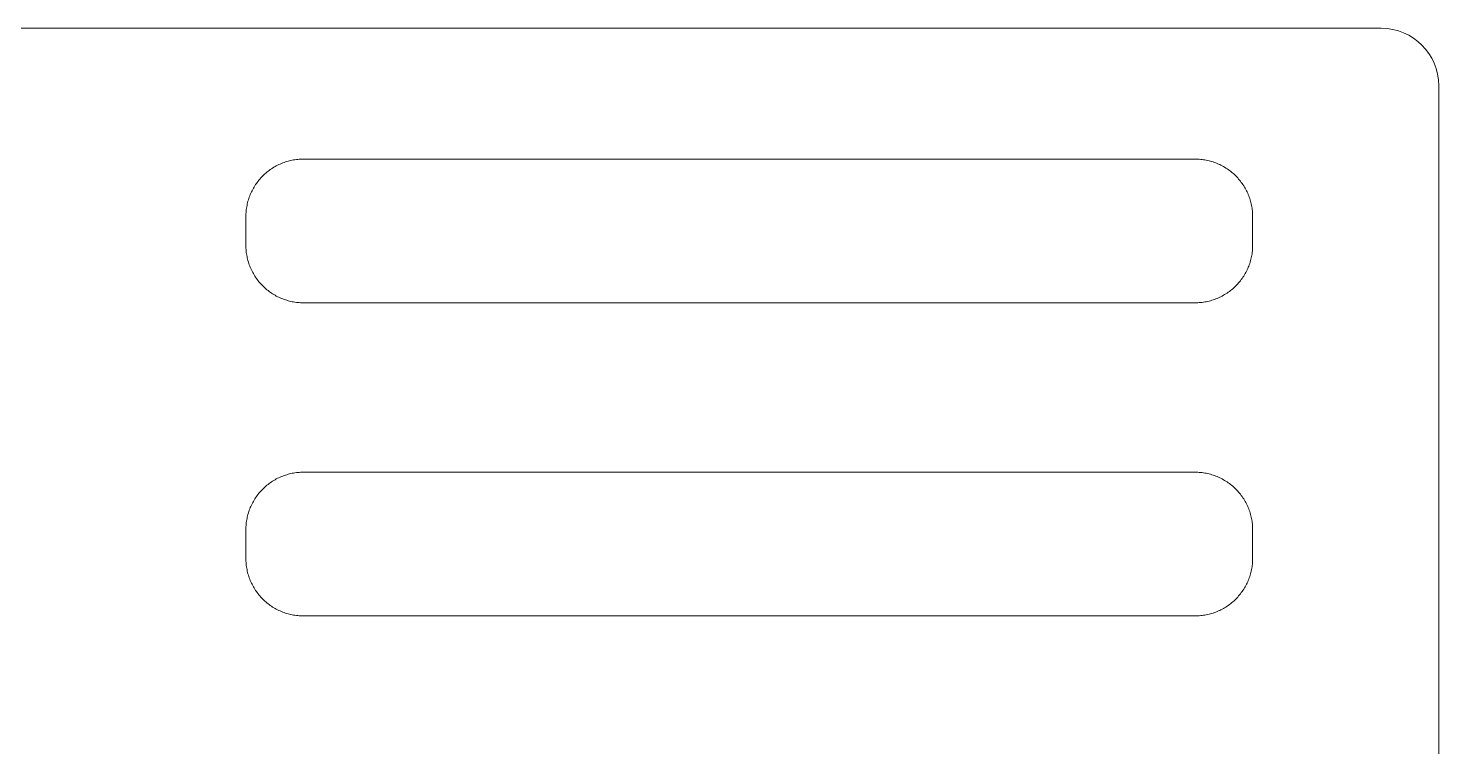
# Model space of a CAD drawing. Header units: centimetres. Extents: x 146 to 567, y 406 to 806.
# Drawn here: x 372.77 to 421.81, y 678.05 to 703.05 of the extents above; entities that cross this region are included whole.
import ezdxf

# ---------------------------------------------------------------- set-up
doc = ezdxf.new("R2010")
doc.units = ezdxf.units.CM
doc.header["$LTSCALE"] = 6.35
doc.layers.get('0').update_dxf_attribs({"lineweight": 18})

# ---------------------------------------------------------------- blocks, each defined once
blk = doc.blocks.new('Group-8')
for p, q in [((419.786, 701.197), (318.694, 701.197)), ((421.786, 699.197), (421.786, 653.197))]:
    blk.add_line(p, q)
blk.add_arc((419.786, 699.197), 2, 0, 90)
for points in [[(381.327, 696.384), (381.327, 696.384, 300), (381.285, 696.359, 300), (381.285, 696.359)], [(381.37, 696.408), (381.37, 696.408, 300), (381.327, 696.384, 300), (381.327, 696.384)], [(381.414, 696.43), (381.414, 696.43, 300), (381.37, 696.408, 300), (381.37, 696.408)], [(381.458, 696.452), (381.458, 696.452, 300), (381.414, 696.43, 300), (381.414, 696.43)], [(381.503, 696.472), (381.503, 696.472, 300), (381.458, 696.452, 300), (381.458, 696.452)], [(381.548, 696.492), (381.548, 696.492, 300), (381.503, 696.472, 300), (381.503, 696.472)], [(381.593, 696.51), (381.593, 696.51, 300), (381.548, 696.492, 300), (381.548, 696.492)], [(381.64, 696.527), (381.64, 696.527, 300), (381.593, 696.51, 300), (381.593, 696.51)], [(381.686, 696.543), (381.686, 696.543, 300), (381.64, 696.527, 300), (381.64, 696.527)], [(381.733, 696.558), (381.733, 696.558, 300), (381.686, 696.543, 300), (381.686, 696.543)], [(381.78, 696.571), (381.78, 696.571, 300), (381.733, 696.558, 300), (381.733, 696.558)], [(381.827, 696.584), (381.827, 696.584, 300), (381.78, 696.571, 300), (381.78, 696.571)], [(381.875, 696.595), (381.875, 696.595, 300), (381.827, 696.584, 300), (381.827, 696.584)], [(381.923, 696.605), (381.923, 696.605, 300), (381.875, 696.595, 300), (381.875, 696.595)], [(381.971, 696.614), (381.971, 696.614, 300), (381.923, 696.605, 300), (381.923, 696.605)], [(382.02, 696.622), (382.02, 696.622, 300), (381.971, 696.614, 300), (381.971, 696.614)], [(382.068, 696.629), (382.068, 696.629, 300), (382.02, 696.622, 300), (382.02, 696.622)], [(382.117, 696.634), (382.117, 696.634, 300), (382.068, 696.629, 300), (382.068, 696.629)], [(382.166, 696.638), (382.166, 696.638, 300), (382.117, 696.634, 300), (382.117, 696.634)], [(382.215, 696.641), (382.215, 696.641, 300), (382.166, 696.638, 300), (382.166, 696.638)], [(382.264, 696.643), (382.264, 696.643, 300), (382.215, 696.641, 300), (382.215, 696.641)], [(382.313, 696.644), (382.313, 696.644, 300), (382.264, 696.643, 300), (382.264, 696.643)], [(382.313, 696.644), (413.313, 696.644), (413.313, 696.644, 300), (382.313, 696.644, 300)], [(413.362, 696.643), (413.362, 696.643, 300), (413.313, 696.644, 300), (413.313, 696.644)], [(413.411, 696.641), (413.411, 696.641, 300), (413.362, 696.643, 300), (413.362, 696.643)], [(413.46, 696.638), (413.46, 696.638, 300), (413.411, 696.641, 300), (413.411, 696.641)], [(413.509, 696.634), (413.509, 696.634, 300), (413.46, 696.638, 300), (413.46, 696.638)], [(413.558, 696.629), (413.558, 696.629, 300), (413.509, 696.634, 300), (413.509, 696.634)], [(413.607, 696.622), (413.607, 696.622, 300), (413.558, 696.629, 300), (413.558, 696.629)], [(413.655, 696.614), (413.655, 696.614, 300), (413.607, 696.622, 300), (413.607, 696.622)], [(413.703, 696.605), (413.703, 696.605, 300), (413.655, 696.614, 300), (413.655, 696.614)], [(413.751, 696.595), (413.751, 696.595, 300), (413.703, 696.605, 300), (413.703, 696.605)], [(413.799, 696.584), (413.799, 696.584, 300), (413.751, 696.595, 300), (413.751, 696.595)], [(413.847, 696.571), (413.847, 696.571, 300), (413.799, 696.584, 300), (413.799, 696.584)], [(413.894, 696.558), (413.894, 696.558, 300), (413.847, 696.571, 300), (413.847, 696.571)], [(413.941, 696.543), (413.941, 696.543, 300), (413.894, 696.558, 300), (413.894, 696.558)], [(413.987, 696.527), (413.987, 696.527, 300), (413.941, 696.543, 300), (413.941, 696.543)], [(414.033, 696.51), (414.033, 696.51, 300), (413.987, 696.527, 300), (413.987, 696.527)], [(414.079, 696.492), (414.079, 696.492, 300), (414.033, 696.51, 300), (414.033, 696.51)], [(414.124, 696.472), (414.124, 696.472, 300), (414.079, 696.492, 300), (414.079, 696.492)], [(414.168, 696.452), (414.168, 696.452, 300), (414.124, 696.472, 300), (414.124, 696.472)], [(414.213, 696.43), (414.213, 696.43, 300), (414.168, 696.452, 300), (414.168, 696.452)], [(414.256, 696.408), (414.256, 696.408, 300), (414.213, 696.43, 300), (414.213, 696.43)], [(414.299, 696.384), (414.299, 696.384, 300), (414.256, 696.408, 300), (414.256, 696.408)], [(414.341, 696.359), (414.341, 696.359, 300), (414.299, 696.384, 300), (414.299, 696.384)], [(380.767, 695.913), (380.767, 695.913, 300), (380.737, 695.874, 300), (380.737, 695.874)], [(380.799, 695.95), (380.799, 695.95, 300), (380.767, 695.913, 300), (380.767, 695.913)], [(380.831, 695.987), (380.831, 695.987, 300), (380.799, 695.95, 300), (380.799, 695.95)], [(380.865, 696.023), (380.865, 696.023, 300), (380.831, 695.987, 300), (380.831, 695.987)], [(380.899, 696.058), (380.899, 696.058, 300), (380.865, 696.023, 300), (380.865, 696.023)], [(380.934, 696.092), (380.934, 696.092, 300), (380.899, 696.058, 300), (380.899, 696.058)], [(380.97, 696.126), (380.97, 696.126, 300), (380.934, 696.092, 300), (380.934, 696.092)], [(381.007, 696.158), (381.007, 696.158, 300), (380.97, 696.126, 300), (380.97, 696.126)], [(381.044, 696.19), (381.044, 696.19, 300), (381.007, 696.158, 300), (381.007, 696.158)], [(381.083, 696.22), (381.083, 696.22, 300), (381.044, 696.19, 300), (381.044, 696.19)], [(381.122, 696.25), (381.122, 696.25, 300), (381.083, 696.22, 300), (381.083, 696.22)], [(381.162, 696.279), (381.162, 696.279, 300), (381.122, 696.25, 300), (381.122, 696.25)], [(381.202, 696.307), (381.202, 696.307, 300), (381.162, 696.279, 300), (381.162, 696.279)], [(381.243, 696.333), (381.243, 696.333, 300), (381.202, 696.307, 300), (381.202, 696.307)], [(381.285, 696.359), (381.285, 696.359, 300), (381.243, 696.333, 300), (381.243, 696.333)], [(414.383, 696.333), (414.383, 696.333, 300), (414.341, 696.359, 300), (414.341, 696.359)], [(414.424, 696.307), (414.424, 696.307, 300), (414.383, 696.333, 300), (414.383, 696.333)], [(414.465, 696.279), (414.465, 696.279, 300), (414.424, 696.307, 300), (414.424, 696.307)], [(414.505, 696.25), (414.505, 696.25, 300), (414.465, 696.279, 300), (414.465, 696.279)], [(414.544, 696.22), (414.544, 696.22, 300), (414.505, 696.25, 300), (414.505, 696.25)], [(414.582, 696.19), (414.582, 696.19, 300), (414.544, 696.22, 300), (414.544, 696.22)], [(414.62, 696.158), (414.62, 696.158, 300), (414.582, 696.19, 300), (414.582, 696.19)], [(414.656, 696.126), (414.656, 696.126, 300), (414.62, 696.158, 300), (414.62, 696.158)], [(414.692, 696.092), (414.692, 696.092, 300), (414.656, 696.126, 300), (414.656, 696.126)], [(414.727, 696.058), (414.727, 696.058, 300), (414.692, 696.092, 300), (414.692, 696.092)], [(414.762, 696.023), (414.762, 696.023, 300), (414.727, 696.058, 300), (414.727, 696.058)], [(414.795, 695.987), (414.795, 695.987, 300), (414.762, 696.023, 300), (414.762, 696.023)], [(414.828, 695.95), (414.828, 695.95, 300), (414.795, 695.987, 300), (414.795, 695.987)], [(414.859, 695.913), (414.859, 695.913, 300), (414.828, 695.95, 300), (414.828, 695.95)], [(414.89, 695.874), (414.89, 695.874, 300), (414.859, 695.913, 300), (414.859, 695.913)], [(380.466, 695.409), (380.466, 695.409, 300), (380.447, 695.364, 300), (380.447, 695.364)], [(380.485, 695.454), (380.485, 695.454, 300), (380.466, 695.409, 300), (380.466, 695.409)], [(380.505, 695.499), (380.505, 695.499, 300), (380.485, 695.454, 300), (380.485, 695.454)], [(380.527, 695.543), (380.527, 695.543, 300), (380.505, 695.499, 300), (380.505, 695.499)], [(380.549, 695.587), (380.549, 695.587, 300), (380.527, 695.543, 300), (380.527, 695.543)], [(380.573, 695.63), (380.573, 695.63, 300), (380.549, 695.587, 300), (380.549, 695.587)], [(380.598, 695.672), (380.598, 695.672, 300), (380.573, 695.63, 300), (380.573, 695.63)], [(380.624, 695.714), (380.624, 695.714, 300), (380.598, 695.672, 300), (380.598, 695.672)], [(380.65, 695.755), (380.65, 695.755, 300), (380.624, 695.714, 300), (380.624, 695.714)], [(380.678, 695.795), (380.678, 695.795, 300), (380.65, 695.755, 300), (380.65, 695.755)], [(380.707, 695.835), (380.707, 695.835, 300), (380.678, 695.795, 300), (380.678, 695.795)], [(380.737, 695.874), (380.737, 695.874, 300), (380.707, 695.835, 300), (380.707, 695.835)], [(414.92, 695.835), (414.92, 695.835, 300), (414.89, 695.874, 300), (414.89, 695.874)], [(414.948, 695.795), (414.948, 695.795, 300), (414.92, 695.835, 300), (414.92, 695.835)], [(414.976, 695.755), (414.976, 695.755, 300), (414.948, 695.795, 300), (414.948, 695.795)], [(415.003, 695.714), (415.003, 695.714, 300), (414.976, 695.755, 300), (414.976, 695.755)], [(415.029, 695.672), (415.029, 695.672, 300), (415.003, 695.714, 300), (415.003, 695.714)], [(415.053, 695.63), (415.053, 695.63, 300), (415.029, 695.672, 300), (415.029, 695.672)], [(415.077, 695.587), (415.077, 695.587, 300), (415.053, 695.63, 300), (415.053, 695.63)], [(415.1, 695.543), (415.1, 695.543, 300), (415.077, 695.587, 300), (415.077, 695.587)], [(415.121, 695.499), (415.121, 695.499, 300), (415.1, 695.543, 300), (415.1, 695.543)], [(415.142, 695.454), (415.142, 695.454, 300), (415.121, 695.499, 300), (415.121, 695.499)], [(415.161, 695.409), (415.161, 695.409, 300), (415.142, 695.454, 300), (415.142, 695.454)], [(415.179, 695.364), (415.179, 695.364, 300), (415.161, 695.409, 300), (415.161, 695.409)], [(380.335, 694.937), (380.335, 694.937, 300), (380.328, 694.889, 300), (380.328, 694.889)], [(380.343, 694.986), (380.343, 694.986, 300), (380.335, 694.937, 300), (380.335, 694.937)], [(380.352, 695.034), (380.352, 695.034, 300), (380.343, 694.986, 300), (380.343, 694.986)], [(380.362, 695.082), (380.362, 695.082, 300), (380.352, 695.034, 300), (380.352, 695.034)], [(380.373, 695.13), (380.373, 695.13, 300), (380.362, 695.082, 300), (380.362, 695.082)], [(380.386, 695.177), (380.386, 695.177, 300), (380.373, 695.13, 300), (380.373, 695.13)], [(380.399, 695.224), (380.399, 695.224, 300), (380.386, 695.177, 300), (380.386, 695.177)], [(380.414, 695.271), (380.414, 695.271, 300), (380.399, 695.224, 300), (380.399, 695.224)], [(380.43, 695.318), (380.43, 695.318, 300), (380.414, 695.271, 300), (380.414, 695.271)], [(380.447, 695.364), (380.447, 695.364, 300), (380.43, 695.318, 300), (380.43, 695.318)], [(415.196, 695.318), (415.196, 695.318, 300), (415.179, 695.364, 300), (415.179, 695.364)], [(415.212, 695.271), (415.212, 695.271, 300), (415.196, 695.318, 300), (415.196, 695.318)], [(415.227, 695.224), (415.227, 695.224, 300), (415.212, 695.271, 300), (415.212, 695.271)], [(415.241, 695.177), (415.241, 695.177, 300), (415.227, 695.224, 300), (415.227, 695.224)], [(415.253, 695.13), (415.253, 695.13, 300), (415.241, 695.177, 300), (415.241, 695.177)], [(415.265, 695.082), (415.265, 695.082, 300), (415.253, 695.13, 300), (415.253, 695.13)], [(415.275, 695.034), (415.275, 695.034, 300), (415.265, 695.082, 300), (415.265, 695.082)], [(415.284, 694.986), (415.284, 694.986, 300), (415.275, 695.034, 300), (415.275, 695.034)], [(415.292, 694.937), (415.292, 694.937, 300), (415.284, 694.986, 300), (415.284, 694.986)], [(415.298, 694.889), (415.298, 694.889, 300), (415.292, 694.937, 300), (415.292, 694.937)], [(380.314, 694.693), (380.314, 694.693, 300), (380.313, 694.644, 300), (380.313, 694.644)], [(380.313, 693.644), (380.313, 694.644), (380.313, 694.644, 300), (380.313, 693.644, 300)], [(380.316, 694.742), (380.316, 694.742, 300), (380.314, 694.693, 300), (380.314, 694.693)], [(380.319, 694.791), (380.319, 694.791, 300), (380.316, 694.742, 300), (380.316, 694.742)], [(380.323, 694.84), (380.323, 694.84, 300), (380.319, 694.791, 300), (380.319, 694.791)], [(380.328, 694.889), (380.328, 694.889, 300), (380.323, 694.84, 300), (380.323, 694.84)], [(415.304, 694.84), (415.304, 694.84, 300), (415.298, 694.889, 300), (415.298, 694.889)], [(415.308, 694.791), (415.308, 694.791, 300), (415.304, 694.84, 300), (415.304, 694.84)], [(415.311, 694.742), (415.311, 694.742, 300), (415.308, 694.791, 300), (415.308, 694.791)], [(415.313, 694.693), (415.313, 694.693, 300), (415.311, 694.742, 300), (415.311, 694.742)], [(415.313, 694.644), (415.313, 694.644, 300), (415.313, 694.693, 300), (415.313, 694.693)], [(415.313, 694.644), (415.313, 693.644), (415.313, 693.644, 300), (415.313, 694.644, 300)], [(380.313, 693.644), (380.313, 693.644, 300), (380.314, 693.595, 300), (380.314, 693.595)], [(380.314, 693.595), (380.314, 693.595, 300), (380.316, 693.546, 300), (380.316, 693.546)], [(380.316, 693.546), (380.316, 693.546, 300), (380.319, 693.497, 300), (380.319, 693.497)], [(380.319, 693.497), (380.319, 693.497, 300), (380.323, 693.448, 300), (380.323, 693.448)], [(380.323, 693.448), (380.323, 693.448, 300), (380.328, 693.399, 300), (380.328, 693.399)], [(415.298, 693.399), (415.298, 693.399, 300), (415.304, 693.448, 300), (415.304, 693.448)], [(415.304, 693.448), (415.304, 693.448, 300), (415.308, 693.497, 300), (415.308, 693.497)], [(415.308, 693.497), (415.308, 693.497, 300), (415.311, 693.546, 300), (415.311, 693.546)], [(415.311, 693.546), (415.311, 693.546, 300), (415.313, 693.595, 300), (415.313, 693.595)], [(415.313, 693.595), (415.313, 693.595, 300), (415.313, 693.644, 300), (415.313, 693.644)], [(380.328, 693.399), (380.328, 693.399, 300), (380.335, 693.35, 300), (380.335, 693.35)], [(380.335, 693.35), (380.335, 693.35, 300), (380.343, 693.302, 300), (380.343, 693.302)], [(380.343, 693.302), (380.343, 693.302, 300), (380.352, 693.254, 300), (380.352, 693.254)], [(380.352, 693.254), (380.352, 693.254, 300), (380.362, 693.206, 300), (380.362, 693.206)], [(380.362, 693.206), (380.362, 693.206, 300), (380.373, 693.158, 300), (380.373, 693.158)], [(380.373, 693.158), (380.373, 693.158, 300), (380.386, 693.11, 300), (380.386, 693.11)], [(380.386, 693.11), (380.386, 693.11, 300), (380.399, 693.063, 300), (380.399, 693.063)], [(380.399, 693.063), (380.399, 693.063, 300), (380.414, 693.016, 300), (380.414, 693.016)], [(380.414, 693.016), (380.414, 693.016, 300), (380.43, 692.97, 300), (380.43, 692.97)], [(380.43, 692.97), (380.43, 692.97, 300), (380.447, 692.924, 300), (380.447, 692.924)], [(415.179, 692.924), (415.179, 692.924, 300), (415.196, 692.97, 300), (415.196, 692.97)], [(415.196, 692.97), (415.196, 692.97, 300), (415.212, 693.016, 300), (415.212, 693.016)], [(415.212, 693.016), (415.212, 693.016, 300), (415.227, 693.063, 300), (415.227, 693.063)], [(415.227, 693.063), (415.227, 693.063, 300), (415.241, 693.11, 300), (415.241, 693.11)], [(415.241, 693.11), (415.241, 693.11, 300), (415.253, 693.158, 300), (415.253, 693.158)], [(415.253, 693.158), (415.253, 693.158, 300), (415.265, 693.206, 300), (415.265, 693.206)], [(415.265, 693.206), (415.265, 693.206, 300), (415.275, 693.254, 300), (415.275, 693.254)], [(415.275, 693.254), (415.275, 693.254, 300), (415.284, 693.302, 300), (415.284, 693.302)], [(415.284, 693.302), (415.284, 693.302, 300), (415.292, 693.35, 300), (415.292, 693.35)], [(415.292, 693.35), (415.292, 693.35, 300), (415.298, 693.399, 300), (415.298, 693.399)], [(380.447, 692.924), (380.447, 692.924, 300), (380.466, 692.878, 300), (380.466, 692.878)], [(380.466, 692.878), (380.466, 692.878, 300), (380.485, 692.833, 300), (380.485, 692.833)], [(380.485, 692.833), (380.485, 692.833, 300), (380.505, 692.789, 300), (380.505, 692.789)], [(380.505, 692.789), (380.505, 692.789, 300), (380.527, 692.745, 300), (380.527, 692.745)], [(380.527, 692.745), (380.527, 692.745, 300), (380.549, 692.701, 300), (380.549, 692.701)], [(380.549, 692.701), (380.549, 692.701, 300), (380.573, 692.658, 300), (380.573, 692.658)], [(380.573, 692.658), (380.573, 692.658, 300), (380.598, 692.616, 300), (380.598, 692.616)], [(380.598, 692.616), (380.598, 692.616, 300), (380.624, 692.574, 300), (380.624, 692.574)], [(380.624, 692.574), (380.624, 692.574, 300), (380.65, 692.533, 300), (380.65, 692.533)], [(380.65, 692.533), (380.65, 692.533, 300), (380.678, 692.492, 300), (380.678, 692.492)], [(380.678, 692.492), (380.678, 692.492, 300), (380.707, 692.452, 300), (380.707, 692.452)], [(414.92, 692.452), (414.92, 692.452, 300), (414.948, 692.492, 300), (414.948, 692.492)], [(414.948, 692.492), (414.948, 692.492, 300), (414.976, 692.533, 300), (414.976, 692.533)], [(414.976, 692.533), (414.976, 692.533, 300), (415.003, 692.574, 300), (415.003, 692.574)], [(415.003, 692.574), (415.003, 692.574, 300), (415.029, 692.616, 300), (415.029, 692.616)], [(415.029, 692.616), (415.029, 692.616, 300), (415.053, 692.658, 300), (415.053, 692.658)], [(415.053, 692.658), (415.053, 692.658, 300), (415.077, 692.701, 300), (415.077, 692.701)], [(415.077, 692.701), (415.077, 692.701, 300), (415.1, 692.745, 300), (415.1, 692.745)], [(415.1, 692.745), (415.1, 692.745, 300), (415.121, 692.789, 300), (415.121, 692.789)], [(415.121, 692.789), (415.121, 692.789, 300), (415.142, 692.833, 300), (415.142, 692.833)], [(415.142, 692.833), (415.142, 692.833, 300), (415.161, 692.878, 300), (415.161, 692.878)], [(415.161, 692.878), (415.161, 692.878, 300), (415.179, 692.924, 300), (415.179, 692.924)], [(380.707, 692.452), (380.707, 692.452, 300), (380.737, 692.413, 300), (380.737, 692.413)], [(380.737, 692.413), (380.737, 692.413, 300), (380.767, 692.375, 300), (380.767, 692.375)], [(380.767, 692.375), (380.767, 692.375, 300), (380.799, 692.337, 300), (380.799, 692.337)], [(380.799, 692.337), (380.799, 692.337, 300), (380.831, 692.301, 300), (380.831, 692.301)], [(380.831, 692.301), (380.831, 692.301, 300), (380.865, 692.265, 300), (380.865, 692.265)], [(380.865, 692.265), (380.865, 692.265, 300), (380.899, 692.23, 300), (380.899, 692.23)], [(380.899, 692.23), (380.899, 692.23, 300), (380.934, 692.195, 300), (380.934, 692.195)], [(380.934, 692.195), (380.934, 692.195, 300), (380.97, 692.162, 300), (380.97, 692.162)], [(380.97, 692.162), (380.97, 692.162, 300), (381.007, 692.129, 300), (381.007, 692.129)], [(381.007, 692.129), (381.007, 692.129, 300), (381.044, 692.098, 300), (381.044, 692.098)], [(381.044, 692.098), (381.044, 692.098, 300), (381.083, 692.067, 300), (381.083, 692.067)], [(381.083, 692.067), (381.083, 692.067, 300), (381.122, 692.037, 300), (381.122, 692.037)], [(381.122, 692.037), (381.122, 692.037, 300), (381.162, 692.009, 300), (381.162, 692.009)], [(381.162, 692.009), (381.162, 692.009, 300), (381.202, 691.981, 300), (381.202, 691.981)], [(381.202, 691.981), (381.202, 691.981, 300), (381.243, 691.954, 300), (381.243, 691.954)], [(414.383, 691.954), (414.383, 691.954, 300), (414.424, 691.981, 300), (414.424, 691.981)], [(414.424, 691.981), (414.424, 691.981, 300), (414.465, 692.009, 300), (414.465, 692.009)], [(414.465, 692.009), (414.465, 692.009, 300), (414.505, 692.037, 300), (414.505, 692.037)], [(414.505, 692.037), (414.505, 692.037, 300), (414.544, 692.067, 300), (414.544, 692.067)], [(414.544, 692.067), (414.544, 692.067, 300), (414.582, 692.098, 300), (414.582, 692.098)], [(414.582, 692.098), (414.582, 692.098, 300), (414.62, 692.129, 300), (414.62, 692.129)], [(414.62, 692.129), (414.62, 692.129, 300), (414.656, 692.162, 300), (414.656, 692.162)], [(414.656, 692.162), (414.656, 692.162, 300), (414.692, 692.195, 300), (414.692, 692.195)], [(414.692, 692.195), (414.692, 692.195, 300), (414.727, 692.23, 300), (414.727, 692.23)], [(414.727, 692.23), (414.727, 692.23, 300), (414.762, 692.265, 300), (414.762, 692.265)], [(414.762, 692.265), (414.762, 692.265, 300), (414.795, 692.301, 300), (414.795, 692.301)], [(414.795, 692.301), (414.795, 692.301, 300), (414.828, 692.337, 300), (414.828, 692.337)], [(414.828, 692.337), (414.828, 692.337, 300), (414.859, 692.375, 300), (414.859, 692.375)], [(414.859, 692.375), (414.859, 692.375, 300), (414.89, 692.413, 300), (414.89, 692.413)], [(414.89, 692.413), (414.89, 692.413, 300), (414.92, 692.452, 300), (414.92, 692.452)], [(381.243, 691.954), (381.243, 691.954, 300), (381.285, 691.928, 300), (381.285, 691.928)], [(381.285, 691.928), (381.285, 691.928, 300), (381.327, 691.904, 300), (381.327, 691.904)], [(381.327, 691.904), (381.327, 691.904, 300), (381.37, 691.88, 300), (381.37, 691.88)], [(381.37, 691.88), (381.37, 691.88, 300), (381.414, 691.857, 300), (381.414, 691.857)], [(381.414, 691.857), (381.414, 691.857, 300), (381.458, 691.836, 300), (381.458, 691.836)], [(381.458, 691.836), (381.458, 691.836, 300), (381.503, 691.815, 300), (381.503, 691.815)], [(381.503, 691.815), (381.503, 691.815, 300), (381.548, 691.796, 300), (381.548, 691.796)], [(381.548, 691.796), (381.548, 691.796, 300), (381.593, 691.778, 300), (381.593, 691.778)], [(381.593, 691.778), (381.593, 691.778, 300), (381.64, 691.761, 300), (381.64, 691.761)], [(381.64, 691.761), (381.64, 691.761, 300), (381.686, 691.745, 300), (381.686, 691.745)], [(381.686, 691.745), (381.686, 691.745, 300), (381.733, 691.73, 300), (381.733, 691.73)], [(381.733, 691.73), (381.733, 691.73, 300), (381.78, 691.716, 300), (381.78, 691.716)], [(381.78, 691.716), (381.78, 691.716, 300), (381.827, 691.704, 300), (381.827, 691.704)], [(381.827, 691.704), (381.827, 691.704, 300), (381.875, 691.692, 300), (381.875, 691.692)], [(381.875, 691.692), (381.875, 691.692, 300), (381.923, 691.682, 300), (381.923, 691.682)], [(381.923, 691.682), (381.923, 691.682, 300), (381.971, 691.673, 300), (381.971, 691.673)], [(381.971, 691.673), (381.971, 691.673, 300), (382.02, 691.665, 300), (382.02, 691.665)], [(382.02, 691.665), (382.02, 691.665, 300), (382.068, 691.659, 300), (382.068, 691.659)], [(382.068, 691.659), (382.068, 691.659, 300), (382.117, 691.653, 300), (382.117, 691.653)], [(382.117, 691.653), (382.117, 691.653, 300), (382.166, 691.649, 300), (382.166, 691.649)], [(382.166, 691.649), (382.166, 691.649, 300), (382.215, 691.646, 300), (382.215, 691.646)], [(382.215, 691.646), (382.215, 691.646, 300), (382.264, 691.644, 300), (382.264, 691.644)], [(382.264, 691.644), (382.264, 691.644, 300), (382.313, 691.644, 300), (382.313, 691.644)], [(413.313, 691.644), (382.313, 691.644), (382.313, 691.644, 300), (413.313, 691.644, 300)], [(413.313, 691.644), (413.313, 691.644, 300), (413.362, 691.644, 300), (413.362, 691.644)], [(413.362, 691.644), (413.362, 691.644, 300), (413.411, 691.646, 300), (413.411, 691.646)], [(413.411, 691.646), (413.411, 691.646, 300), (413.46, 691.649, 300), (413.46, 691.649)], [(413.46, 691.649), (413.46, 691.649, 300), (413.509, 691.653, 300), (413.509, 691.653)], [(413.509, 691.653), (413.509, 691.653, 300), (413.558, 691.659, 300), (413.558, 691.659)], [(413.558, 691.659), (413.558, 691.659, 300), (413.607, 691.665, 300), (413.607, 691.665)], [(413.607, 691.665), (413.607, 691.665, 300), (413.655, 691.673, 300), (413.655, 691.673)], [(413.655, 691.673), (413.655, 691.673, 300), (413.703, 691.682, 300), (413.703, 691.682)], [(413.703, 691.682), (413.703, 691.682, 300), (413.751, 691.692, 300), (413.751, 691.692)], [(413.751, 691.692), (413.751, 691.692, 300), (413.799, 691.704, 300), (413.799, 691.704)], [(413.799, 691.704), (413.799, 691.704, 300), (413.847, 691.716, 300), (413.847, 691.716)], [(413.847, 691.716), (413.847, 691.716, 300), (413.894, 691.73, 300), (413.894, 691.73)], [(413.894, 691.73), (413.894, 691.73, 300), (413.941, 691.745, 300), (413.941, 691.745)], [(413.941, 691.745), (413.941, 691.745, 300), (413.987, 691.761, 300), (413.987, 691.761)], [(413.987, 691.761), (413.987, 691.761, 300), (414.033, 691.778, 300), (414.033, 691.778)], [(414.033, 691.778), (414.033, 691.778, 300), (414.079, 691.796, 300), (414.079, 691.796)], [(414.079, 691.796), (414.079, 691.796, 300), (414.124, 691.815, 300), (414.124, 691.815)], [(414.124, 691.815), (414.124, 691.815, 300), (414.168, 691.836, 300), (414.168, 691.836)], [(414.168, 691.836), (414.168, 691.836, 300), (414.213, 691.857, 300), (414.213, 691.857)], [(414.213, 691.857), (414.213, 691.857, 300), (414.256, 691.88, 300), (414.256, 691.88)], [(414.256, 691.88), (414.256, 691.88, 300), (414.299, 691.904, 300), (414.299, 691.904)], [(414.299, 691.904), (414.299, 691.904, 300), (414.341, 691.928, 300), (414.341, 691.928)], [(414.341, 691.928), (414.341, 691.928, 300), (414.383, 691.954, 300), (414.383, 691.954)], [(381.548, 685.599), (381.548, 685.599, 300), (381.503, 685.58, 300), (381.503, 685.58)], [(381.593, 685.617), (381.593, 685.617, 300), (381.548, 685.599, 300), (381.548, 685.599)], [(381.64, 685.634), (381.64, 685.634, 300), (381.593, 685.617, 300), (381.593, 685.617)], [(381.686, 685.65), (381.686, 685.65, 300), (381.64, 685.634, 300), (381.64, 685.634)], [(381.733, 685.665), (381.733, 685.665, 300), (381.686, 685.65, 300), (381.686, 685.65)], [(381.78, 685.679), (381.78, 685.679, 300), (381.733, 685.665, 300), (381.733, 685.665)], [(381.827, 685.691), (381.827, 685.691, 300), (381.78, 685.679, 300), (381.78, 685.679)], [(381.875, 685.703), (381.875, 685.703, 300), (381.827, 685.691, 300), (381.827, 685.691)], [(381.923, 685.713), (381.923, 685.713, 300), (381.875, 685.703, 300), (381.875, 685.703)], [(381.971, 685.722), (381.971, 685.722, 300), (381.923, 685.713, 300), (381.923, 685.713)], [(382.02, 685.73), (382.02, 685.73, 300), (381.971, 685.722, 300), (381.971, 685.722)], [(382.068, 685.736), (382.068, 685.736, 300), (382.02, 685.73, 300), (382.02, 685.73)], [(382.117, 685.742), (382.117, 685.742, 300), (382.068, 685.736, 300), (382.068, 685.736)], [(382.166, 685.746), (382.166, 685.746, 300), (382.117, 685.742, 300), (382.117, 685.742)], [(382.215, 685.749), (382.215, 685.749, 300), (382.166, 685.746, 300), (382.166, 685.746)], [(382.264, 685.751), (382.264, 685.751, 300), (382.215, 685.749, 300), (382.215, 685.749)], [(382.313, 685.751), (382.313, 685.751, 300), (382.264, 685.751, 300), (382.264, 685.751)], [(413.313, 685.751), (382.313, 685.751), (382.313, 685.751, 300), (413.313, 685.751, 300)], [(413.362, 685.751), (413.362, 685.751, 300), (413.313, 685.751, 300), (413.313, 685.751)], [(413.411, 685.749), (413.411, 685.749, 300), (413.362, 685.751, 300), (413.362, 685.751)], [(413.46, 685.746), (413.46, 685.746, 300), (413.411, 685.749, 300), (413.411, 685.749)], [(413.509, 685.742), (413.509, 685.742, 300), (413.46, 685.746, 300), (413.46, 685.746)], [(413.558, 685.736), (413.558, 685.736, 300), (413.509, 685.742, 300), (413.509, 685.742)], [(413.607, 685.73), (413.607, 685.73, 300), (413.558, 685.736, 300), (413.558, 685.736)], [(413.655, 685.722), (413.655, 685.722, 300), (413.607, 685.73, 300), (413.607, 685.73)], [(413.703, 685.713), (413.703, 685.713, 300), (413.655, 685.722, 300), (413.655, 685.722)], [(413.751, 685.703), (413.751, 685.703, 300), (413.703, 685.713, 300), (413.703, 685.713)], [(413.799, 685.691), (413.799, 685.691, 300), (413.751, 685.703, 300), (413.751, 685.703)], [(413.847, 685.679), (413.847, 685.679, 300), (413.799, 685.691, 300), (413.799, 685.691)], [(413.894, 685.665), (413.894, 685.665, 300), (413.847, 685.679, 300), (413.847, 685.679)], [(413.941, 685.65), (413.941, 685.65, 300), (413.894, 685.665, 300), (413.894, 685.665)], [(413.987, 685.634), (413.987, 685.634, 300), (413.941, 685.65, 300), (413.941, 685.65)], [(414.033, 685.617), (414.033, 685.617, 300), (413.987, 685.634, 300), (413.987, 685.634)], [(414.079, 685.599), (414.079, 685.599, 300), (414.033, 685.617, 300), (414.033, 685.617)], [(414.124, 685.58), (414.124, 685.58, 300), (414.079, 685.599, 300), (414.079, 685.599)], [(380.865, 685.13), (380.865, 685.13, 300), (380.831, 685.094, 300), (380.831, 685.094)], [(380.899, 685.165), (380.899, 685.165, 300), (380.865, 685.13, 300), (380.865, 685.13)], [(380.934, 685.2), (380.934, 685.2, 300), (380.899, 685.165, 300), (380.899, 685.165)], [(380.97, 685.233), (380.97, 685.233, 300), (380.934, 685.2, 300), (380.934, 685.2)], [(381.007, 685.266), (381.007, 685.266, 300), (380.97, 685.233, 300), (380.97, 685.233)], [(381.044, 685.297), (381.044, 685.297, 300), (381.007, 685.266, 300), (381.007, 685.266)], [(381.083, 685.328), (381.083, 685.328, 300), (381.044, 685.297, 300), (381.044, 685.297)], [(381.122, 685.358), (381.122, 685.358, 300), (381.083, 685.328, 300), (381.083, 685.328)], [(381.162, 685.386), (381.162, 685.386, 300), (381.122, 685.358, 300), (381.122, 685.358)], [(381.202, 685.414), (381.202, 685.414, 300), (381.162, 685.386, 300), (381.162, 685.386)], [(381.243, 685.441), (381.243, 685.441, 300), (381.202, 685.414, 300), (381.202, 685.414)], [(381.285, 685.467), (381.285, 685.467, 300), (381.243, 685.441, 300), (381.243, 685.441)], [(381.327, 685.491), (381.327, 685.491, 300), (381.285, 685.467, 300), (381.285, 685.467)], [(381.37, 685.515), (381.37, 685.515, 300), (381.327, 685.491, 300), (381.327, 685.491)], [(381.414, 685.538), (381.414, 685.538, 300), (381.37, 685.515, 300), (381.37, 685.515)], [(381.458, 685.559), (381.458, 685.559, 300), (381.414, 685.538, 300), (381.414, 685.538)], [(381.503, 685.58), (381.503, 685.58, 300), (381.458, 685.559, 300), (381.458, 685.559)], [(414.168, 685.559), (414.168, 685.559, 300), (414.124, 685.58, 300), (414.124, 685.58)], [(414.213, 685.538), (414.213, 685.538, 300), (414.168, 685.559, 300), (414.168, 685.559)], [(414.256, 685.515), (414.256, 685.515, 300), (414.213, 685.538, 300), (414.213, 685.538)], [(414.299, 685.491), (414.299, 685.491, 300), (414.256, 685.515, 300), (414.256, 685.515)], [(414.341, 685.467), (414.341, 685.467, 300), (414.299, 685.491, 300), (414.299, 685.491)], [(414.383, 685.441), (414.383, 685.441, 300), (414.341, 685.467, 300), (414.341, 685.467)], [(414.424, 685.414), (414.424, 685.414, 300), (414.383, 685.441, 300), (414.383, 685.441)], [(414.465, 685.386), (414.465, 685.386, 300), (414.424, 685.414, 300), (414.424, 685.414)], [(414.505, 685.358), (414.505, 685.358, 300), (414.465, 685.386, 300), (414.465, 685.386)], [(414.544, 685.328), (414.544, 685.328, 300), (414.505, 685.358, 300), (414.505, 685.358)], [(414.582, 685.297), (414.582, 685.297, 300), (414.544, 685.328, 300), (414.544, 685.328)], [(414.62, 685.266), (414.62, 685.266, 300), (414.582, 685.297, 300), (414.582, 685.297)], [(414.656, 685.233), (414.656, 685.233, 300), (414.62, 685.266, 300), (414.62, 685.266)], [(414.692, 685.2), (414.692, 685.2, 300), (414.656, 685.233, 300), (414.656, 685.233)], [(414.727, 685.165), (414.727, 685.165, 300), (414.692, 685.2, 300), (414.692, 685.2)], [(414.762, 685.13), (414.762, 685.13, 300), (414.727, 685.165, 300), (414.727, 685.165)], [(414.795, 685.094), (414.795, 685.094, 300), (414.762, 685.13, 300), (414.762, 685.13)], [(380.527, 684.65), (380.527, 684.65, 300), (380.505, 684.606, 300), (380.505, 684.606)], [(380.549, 684.694), (380.549, 684.694, 300), (380.527, 684.65, 300), (380.527, 684.65)], [(380.573, 684.737), (380.573, 684.737, 300), (380.549, 684.694, 300), (380.549, 684.694)], [(380.598, 684.779), (380.598, 684.779, 300), (380.573, 684.737, 300), (380.573, 684.737)], [(380.624, 684.821), (380.624, 684.821, 300), (380.598, 684.779, 300), (380.598, 684.779)], [(380.65, 684.862), (380.65, 684.862, 300), (380.624, 684.821, 300), (380.624, 684.821)], [(380.678, 684.903), (380.678, 684.903, 300), (380.65, 684.862, 300), (380.65, 684.862)], [(380.707, 684.943), (380.707, 684.943, 300), (380.678, 684.903, 300), (380.678, 684.903)], [(380.737, 684.982), (380.737, 684.982, 300), (380.707, 684.943, 300), (380.707, 684.943)], [(380.767, 685.02), (380.767, 685.02, 300), (380.737, 684.982, 300), (380.737, 684.982)], [(380.799, 685.058), (380.799, 685.058, 300), (380.767, 685.02, 300), (380.767, 685.02)], [(380.831, 685.094), (380.831, 685.094, 300), (380.799, 685.058, 300), (380.799, 685.058)], [(414.828, 685.058), (414.828, 685.058, 300), (414.795, 685.094, 300), (414.795, 685.094)], [(414.859, 685.02), (414.859, 685.02, 300), (414.828, 685.058, 300), (414.828, 685.058)], [(414.89, 684.982), (414.89, 684.982, 300), (414.859, 685.02, 300), (414.859, 685.02)], [(414.92, 684.943), (414.92, 684.943, 300), (414.89, 684.982, 300), (414.89, 684.982)], [(414.948, 684.903), (414.948, 684.903, 300), (414.92, 684.943, 300), (414.92, 684.943)], [(414.976, 684.862), (414.976, 684.862, 300), (414.948, 684.903, 300), (414.948, 684.903)], [(415.003, 684.821), (415.003, 684.821, 300), (414.976, 684.862, 300), (414.976, 684.862)], [(415.029, 684.779), (415.029, 684.779, 300), (415.003, 684.821, 300), (415.003, 684.821)], [(415.053, 684.737), (415.053, 684.737, 300), (415.029, 684.779, 300), (415.029, 684.779)], [(415.077, 684.694), (415.077, 684.694, 300), (415.053, 684.737, 300), (415.053, 684.737)], [(415.1, 684.65), (415.1, 684.65, 300), (415.077, 684.694, 300), (415.077, 684.694)], [(415.121, 684.606), (415.121, 684.606, 300), (415.1, 684.65, 300), (415.1, 684.65)], [(380.352, 684.141), (380.352, 684.141, 300), (380.343, 684.093, 300), (380.343, 684.093)], [(380.362, 684.189), (380.362, 684.189, 300), (380.352, 684.141, 300), (380.352, 684.141)], [(380.373, 684.237), (380.373, 684.237, 300), (380.362, 684.189, 300), (380.362, 684.189)], [(380.386, 684.285), (380.386, 684.285, 300), (380.373, 684.237, 300), (380.373, 684.237)], [(380.399, 684.332), (380.399, 684.332, 300), (380.386, 684.285, 300), (380.386, 684.285)], [(380.414, 684.379), (380.414, 684.379, 300), (380.399, 684.332, 300), (380.399, 684.332)], [(380.43, 684.425), (380.43, 684.425, 300), (380.414, 684.379, 300), (380.414, 684.379)], [(380.447, 684.471), (380.447, 684.471, 300), (380.43, 684.425, 300), (380.43, 684.425)], [(380.466, 684.517), (380.466, 684.517, 300), (380.447, 684.471, 300), (380.447, 684.471)], [(380.485, 684.562), (380.485, 684.562, 300), (380.466, 684.517, 300), (380.466, 684.517)], [(380.505, 684.606), (380.505, 684.606, 300), (380.485, 684.562, 300), (380.485, 684.562)], [(415.142, 684.562), (415.142, 684.562, 300), (415.121, 684.606, 300), (415.121, 684.606)], [(415.161, 684.517), (415.161, 684.517, 300), (415.142, 684.562, 300), (415.142, 684.562)], [(415.179, 684.471), (415.179, 684.471, 300), (415.161, 684.517, 300), (415.161, 684.517)], [(415.196, 684.425), (415.196, 684.425, 300), (415.179, 684.471, 300), (415.179, 684.471)], [(415.212, 684.379), (415.212, 684.379, 300), (415.196, 684.425, 300), (415.196, 684.425)], [(415.227, 684.332), (415.227, 684.332, 300), (415.212, 684.379, 300), (415.212, 684.379)], [(415.241, 684.285), (415.241, 684.285, 300), (415.227, 684.332, 300), (415.227, 684.332)], [(415.253, 684.237), (415.253, 684.237, 300), (415.241, 684.285, 300), (415.241, 684.285)], [(415.265, 684.189), (415.265, 684.189, 300), (415.253, 684.237, 300), (415.253, 684.237)], [(415.275, 684.141), (415.275, 684.141, 300), (415.265, 684.189, 300), (415.265, 684.189)], [(415.284, 684.093), (415.284, 684.093, 300), (415.275, 684.141, 300), (415.275, 684.141)], [(380.314, 683.8), (380.314, 683.8, 300), (380.313, 683.751, 300), (380.313, 683.751)], [(380.313, 683.751), (380.313, 682.751), (380.313, 682.751, 300), (380.313, 683.751, 300)], [(380.316, 683.849), (380.316, 683.849, 300), (380.314, 683.8, 300), (380.314, 683.8)], [(380.319, 683.898), (380.319, 683.898, 300), (380.316, 683.849, 300), (380.316, 683.849)], [(380.323, 683.947), (380.323, 683.947, 300), (380.319, 683.898, 300), (380.319, 683.898)], [(380.328, 683.996), (380.328, 683.996, 300), (380.323, 683.947, 300), (380.323, 683.947)], [(380.335, 684.045), (380.335, 684.045, 300), (380.328, 683.996, 300), (380.328, 683.996)], [(380.343, 684.093), (380.343, 684.093, 300), (380.335, 684.045, 300), (380.335, 684.045)], [(415.292, 684.045), (415.292, 684.045, 300), (415.284, 684.093, 300), (415.284, 684.093)], [(415.298, 683.996), (415.298, 683.996, 300), (415.292, 684.045, 300), (415.292, 684.045)], [(415.304, 683.947), (415.304, 683.947, 300), (415.298, 683.996, 300), (415.298, 683.996)], [(415.308, 683.898), (415.308, 683.898, 300), (415.304, 683.947, 300), (415.304, 683.947)], [(415.311, 683.849), (415.311, 683.849, 300), (415.308, 683.898, 300), (415.308, 683.898)], [(415.313, 683.8), (415.313, 683.8, 300), (415.311, 683.849, 300), (415.311, 683.849)], [(415.313, 683.751), (415.313, 683.751, 300), (415.313, 683.8, 300), (415.313, 683.8)], [(415.313, 682.751), (415.313, 683.751), (415.313, 683.751, 300), (415.313, 682.751, 300)], [(380.313, 682.751), (380.313, 682.751, 300), (380.314, 682.702, 300), (380.314, 682.702)], [(380.314, 682.702), (380.314, 682.702, 300), (380.316, 682.653, 300), (380.316, 682.653)], [(380.316, 682.653), (380.316, 682.653, 300), (380.319, 682.604, 300), (380.319, 682.604)], [(415.308, 682.604), (415.308, 682.604, 300), (415.311, 682.653, 300), (415.311, 682.653)], [(415.311, 682.653), (415.311, 682.653, 300), (415.313, 682.702, 300), (415.313, 682.702)], [(415.313, 682.702), (415.313, 682.702, 300), (415.313, 682.751, 300), (415.313, 682.751)], [(380.319, 682.604), (380.319, 682.604, 300), (380.323, 682.555, 300), (380.323, 682.555)], [(380.323, 682.555), (380.323, 682.555, 300), (380.328, 682.506, 300), (380.328, 682.506)], [(380.328, 682.506), (380.328, 682.506, 300), (380.335, 682.458, 300), (380.335, 682.458)], [(380.335, 682.458), (380.335, 682.458, 300), (380.343, 682.409, 300), (380.343, 682.409)], [(380.343, 682.409), (380.343, 682.409, 300), (380.352, 682.361, 300), (380.352, 682.361)], [(380.352, 682.361), (380.352, 682.361, 300), (380.362, 682.313, 300), (380.362, 682.313)], [(380.362, 682.313), (380.362, 682.313, 300), (380.373, 682.265, 300), (380.373, 682.265)], [(380.373, 682.265), (380.373, 682.265, 300), (380.386, 682.218, 300), (380.386, 682.218)], [(380.386, 682.218), (380.386, 682.218, 300), (380.399, 682.171, 300), (380.399, 682.171)], [(380.399, 682.171), (380.399, 682.171, 300), (380.414, 682.124, 300), (380.414, 682.124)], [(415.212, 682.124), (415.212, 682.124, 300), (415.227, 682.171, 300), (415.227, 682.171)], [(415.227, 682.171), (415.227, 682.171, 300), (415.241, 682.218, 300), (415.241, 682.218)], [(415.241, 682.218), (415.241, 682.218, 300), (415.253, 682.265, 300), (415.253, 682.265)], [(415.253, 682.265), (415.253, 682.265, 300), (415.265, 682.313, 300), (415.265, 682.313)], [(415.265, 682.313), (415.265, 682.313, 300), (415.275, 682.361, 300), (415.275, 682.361)], [(415.275, 682.361), (415.275, 682.361, 300), (415.284, 682.409, 300), (415.284, 682.409)], [(415.284, 682.409), (415.284, 682.409, 300), (415.292, 682.458, 300), (415.292, 682.458)], [(415.292, 682.458), (415.292, 682.458, 300), (415.298, 682.506, 300), (415.298, 682.506)], [(415.298, 682.506), (415.298, 682.506, 300), (415.304, 682.555, 300), (415.304, 682.555)], [(415.304, 682.555), (415.304, 682.555, 300), (415.308, 682.604, 300), (415.308, 682.604)], [(380.414, 682.124), (380.414, 682.124, 300), (380.43, 682.077, 300), (380.43, 682.077)], [(380.43, 682.077), (380.43, 682.077, 300), (380.447, 682.031, 300), (380.447, 682.031)], [(380.447, 682.031), (380.447, 682.031, 300), (380.466, 681.986, 300), (380.466, 681.986)], [(380.466, 681.986), (380.466, 681.986, 300), (380.485, 681.941, 300), (380.485, 681.941)], [(380.485, 681.941), (380.485, 681.941, 300), (380.505, 681.896, 300), (380.505, 681.896)], [(380.505, 681.896), (380.505, 681.896, 300), (380.527, 681.852, 300), (380.527, 681.852)], [(380.527, 681.852), (380.527, 681.852, 300), (380.549, 681.808, 300), (380.549, 681.808)], [(380.549, 681.808), (380.549, 681.808, 300), (380.573, 681.765, 300), (380.573, 681.765)], [(380.573, 681.765), (380.573, 681.765, 300), (380.598, 681.723, 300), (380.598, 681.723)], [(380.598, 681.723), (380.598, 681.723, 300), (380.624, 681.681, 300), (380.624, 681.681)], [(380.624, 681.681), (380.624, 681.681, 300), (380.65, 681.64, 300), (380.65, 681.64)], [(414.976, 681.64), (414.976, 681.64, 300), (415.003, 681.681, 300), (415.003, 681.681)], [(415.003, 681.681), (415.003, 681.681, 300), (415.029, 681.723, 300), (415.029, 681.723)], [(415.029, 681.723), (415.029, 681.723, 300), (415.053, 681.765, 300), (415.053, 681.765)], [(415.053, 681.765), (415.053, 681.765, 300), (415.077, 681.808, 300), (415.077, 681.808)], [(415.077, 681.808), (415.077, 681.808, 300), (415.1, 681.852, 300), (415.1, 681.852)], [(415.1, 681.852), (415.1, 681.852, 300), (415.121, 681.896, 300), (415.121, 681.896)], [(415.121, 681.896), (415.121, 681.896, 300), (415.142, 681.941, 300), (415.142, 681.941)], [(415.142, 681.941), (415.142, 681.941, 300), (415.161, 681.986, 300), (415.161, 681.986)], [(415.161, 681.986), (415.161, 681.986, 300), (415.179, 682.031, 300), (415.179, 682.031)], [(415.179, 682.031), (415.179, 682.031, 300), (415.196, 682.077, 300), (415.196, 682.077)], [(415.196, 682.077), (415.196, 682.077, 300), (415.212, 682.124, 300), (415.212, 682.124)], [(380.65, 681.64), (380.65, 681.64, 300), (380.678, 681.6, 300), (380.678, 681.6)], [(380.678, 681.6), (380.678, 681.6, 300), (380.707, 681.56, 300), (380.707, 681.56)], [(380.707, 681.56), (380.707, 681.56, 300), (380.737, 681.521, 300), (380.737, 681.521)], [(380.737, 681.521), (380.737, 681.521, 300), (380.767, 681.482, 300), (380.767, 681.482)], [(380.767, 681.482), (380.767, 681.482, 300), (380.799, 681.445, 300), (380.799, 681.445)], [(380.799, 681.445), (380.799, 681.445, 300), (380.831, 681.408, 300), (380.831, 681.408)], [(380.831, 681.408), (380.831, 681.408, 300), (380.865, 681.372, 300), (380.865, 681.372)], [(380.865, 681.372), (380.865, 681.372, 300), (380.899, 681.337, 300), (380.899, 681.337)], [(380.899, 681.337), (380.899, 681.337, 300), (380.934, 681.303, 300), (380.934, 681.303)], [(380.934, 681.303), (380.934, 681.303, 300), (380.97, 681.269, 300), (380.97, 681.269)], [(380.97, 681.269), (380.97, 681.269, 300), (381.007, 681.237, 300), (381.007, 681.237)], [(381.007, 681.237), (381.007, 681.237, 300), (381.044, 681.205, 300), (381.044, 681.205)], [(381.044, 681.205), (381.044, 681.205, 300), (381.083, 681.175, 300), (381.083, 681.175)], [(414.544, 681.175), (414.544, 681.175, 300), (414.582, 681.205, 300), (414.582, 681.205)], [(414.582, 681.205), (414.582, 681.205, 300), (414.62, 681.237, 300), (414.62, 681.237)], [(414.62, 681.237), (414.62, 681.237, 300), (414.656, 681.269, 300), (414.656, 681.269)], [(414.656, 681.269), (414.656, 681.269, 300), (414.692, 681.303, 300), (414.692, 681.303)], [(414.692, 681.303), (414.692, 681.303, 300), (414.727, 681.337, 300), (414.727, 681.337)], [(414.727, 681.337), (414.727, 681.337, 300), (414.762, 681.372, 300), (414.762, 681.372)], [(414.762, 681.372), (414.762, 681.372, 300), (414.795, 681.408, 300), (414.795, 681.408)], [(414.795, 681.408), (414.795, 681.408, 300), (414.828, 681.445, 300), (414.828, 681.445)], [(414.828, 681.445), (414.828, 681.445, 300), (414.859, 681.482, 300), (414.859, 681.482)], [(414.859, 681.482), (414.859, 681.482, 300), (414.89, 681.521, 300), (414.89, 681.521)], [(414.89, 681.521), (414.89, 681.521, 300), (414.92, 681.56, 300), (414.92, 681.56)], [(414.92, 681.56), (414.92, 681.56, 300), (414.948, 681.6, 300), (414.948, 681.6)], [(414.948, 681.6), (414.948, 681.6, 300), (414.976, 681.64, 300), (414.976, 681.64)], [(381.083, 681.175), (381.083, 681.175, 300), (381.122, 681.145, 300), (381.122, 681.145)], [(381.122, 681.145), (381.122, 681.145, 300), (381.162, 681.116, 300), (381.162, 681.116)], [(381.162, 681.116), (381.162, 681.116, 300), (381.202, 681.088, 300), (381.202, 681.088)], [(381.202, 681.088), (381.202, 681.088, 300), (381.243, 681.061, 300), (381.243, 681.061)], [(381.243, 681.061), (381.243, 681.061, 300), (381.285, 681.036, 300), (381.285, 681.036)], [(381.285, 681.036), (381.285, 681.036, 300), (381.327, 681.011, 300), (381.327, 681.011)], [(381.327, 681.011), (381.327, 681.011, 300), (381.37, 680.987, 300), (381.37, 680.987)], [(381.37, 680.987), (381.37, 680.987, 300), (381.414, 680.965, 300), (381.414, 680.965)], [(381.414, 680.965), (381.414, 680.965, 300), (381.458, 680.943, 300), (381.458, 680.943)], [(381.458, 680.943), (381.458, 680.943, 300), (381.503, 680.923, 300), (381.503, 680.923)], [(381.503, 680.923), (381.503, 680.923, 300), (381.548, 680.903, 300), (381.548, 680.903)], [(381.548, 680.903), (381.548, 680.903, 300), (381.593, 680.885, 300), (381.593, 680.885)], [(381.593, 680.885), (381.593, 680.885, 300), (381.64, 680.868, 300), (381.64, 680.868)], [(381.64, 680.868), (381.64, 680.868, 300), (381.686, 680.852, 300), (381.686, 680.852)], [(381.686, 680.852), (381.686, 680.852, 300), (381.733, 680.837, 300), (381.733, 680.837)], [(381.733, 680.837), (381.733, 680.837, 300), (381.78, 680.824, 300), (381.78, 680.824)], [(381.78, 680.824), (381.78, 680.824, 300), (381.827, 680.811, 300), (381.827, 680.811)], [(381.827, 680.811), (381.827, 680.811, 300), (381.875, 680.8, 300), (381.875, 680.8)], [(381.875, 680.8), (381.875, 680.8, 300), (381.923, 680.79, 300), (381.923, 680.79)], [(381.923, 680.79), (381.923, 680.79, 300), (381.971, 680.781, 300), (381.971, 680.781)], [(381.971, 680.781), (381.971, 680.781, 300), (382.02, 680.773, 300), (382.02, 680.773)], [(382.02, 680.773), (382.02, 680.773, 300), (382.068, 680.766, 300), (382.068, 680.766)], [(382.068, 680.766), (382.068, 680.766, 300), (382.117, 680.761, 300), (382.117, 680.761)], [(382.117, 680.761), (382.117, 680.761, 300), (382.166, 680.757, 300), (382.166, 680.757)], [(382.166, 680.757), (382.166, 680.757, 300), (382.215, 680.754, 300), (382.215, 680.754)], [(382.215, 680.754), (382.215, 680.754, 300), (382.264, 680.752, 300), (382.264, 680.752)], [(382.264, 680.752), (382.264, 680.752, 300), (382.313, 680.751, 300), (382.313, 680.751)], [(382.313, 680.751), (413.313, 680.751), (413.313, 680.751, 300), (382.313, 680.751, 300)], [(413.313, 680.751), (413.313, 680.751, 300), (413.362, 680.752, 300), (413.362, 680.752)], [(413.362, 680.752), (413.362, 680.752, 300), (413.411, 680.754, 300), (413.411, 680.754)], [(413.411, 680.754), (413.411, 680.754, 300), (413.46, 680.757, 300), (413.46, 680.757)], [(413.46, 680.757), (413.46, 680.757, 300), (413.509, 680.761, 300), (413.509, 680.761)], [(413.509, 680.761), (413.509, 680.761, 300), (413.558, 680.766, 300), (413.558, 680.766)], [(413.558, 680.766), (413.558, 680.766, 300), (413.607, 680.773, 300), (413.607, 680.773)], [(413.607, 680.773), (413.607, 680.773, 300), (413.655, 680.781, 300), (413.655, 680.781)], [(413.655, 680.781), (413.655, 680.781, 300), (413.703, 680.79, 300), (413.703, 680.79)], [(413.703, 680.79), (413.703, 680.79, 300), (413.751, 680.8, 300), (413.751, 680.8)], [(413.751, 680.8), (413.751, 680.8, 300), (413.799, 680.811, 300), (413.799, 680.811)], [(413.799, 680.811), (413.799, 680.811, 300), (413.847, 680.824, 300), (413.847, 680.824)], [(413.847, 680.824), (413.847, 680.824, 300), (413.894, 680.837, 300), (413.894, 680.837)], [(413.894, 680.837), (413.894, 680.837, 300), (413.941, 680.852, 300), (413.941, 680.852)], [(413.941, 680.852), (413.941, 680.852, 300), (413.987, 680.868, 300), (413.987, 680.868)], [(413.987, 680.868), (413.987, 680.868, 300), (414.033, 680.885, 300), (414.033, 680.885)], [(414.033, 680.885), (414.033, 680.885, 300), (414.079, 680.903, 300), (414.079, 680.903)], [(414.079, 680.903), (414.079, 680.903, 300), (414.124, 680.923, 300), (414.124, 680.923)], [(414.124, 680.923), (414.124, 680.923, 300), (414.168, 680.943, 300), (414.168, 680.943)], [(414.168, 680.943), (414.168, 680.943, 300), (414.213, 680.965, 300), (414.213, 680.965)], [(414.213, 680.965), (414.213, 680.965, 300), (414.256, 680.987, 300), (414.256, 680.987)], [(414.256, 680.987), (414.256, 680.987, 300), (414.299, 681.011, 300), (414.299, 681.011)], [(414.299, 681.011), (414.299, 681.011, 300), (414.341, 681.036, 300), (414.341, 681.036)], [(414.341, 681.036), (414.341, 681.036, 300), (414.383, 681.061, 300), (414.383, 681.061)], [(414.383, 681.061), (414.383, 681.061, 300), (414.424, 681.088, 300), (414.424, 681.088)], [(414.424, 681.088), (414.424, 681.088, 300), (414.465, 681.116, 300), (414.465, 681.116)], [(414.465, 681.116), (414.465, 681.116, 300), (414.505, 681.145, 300), (414.505, 681.145)], [(414.505, 681.145), (414.505, 681.145, 300), (414.544, 681.175, 300), (414.544, 681.175)]]:
    blk.add_3dface(points)

msp = doc.modelspace()

# ---------------------------------------------------------------- block references
at = {"color": 7}
msp.add_blockref('Group-8', (0.025, 1.854526), dxfattribs=at)

doc.saveas('drawing.dxf')
